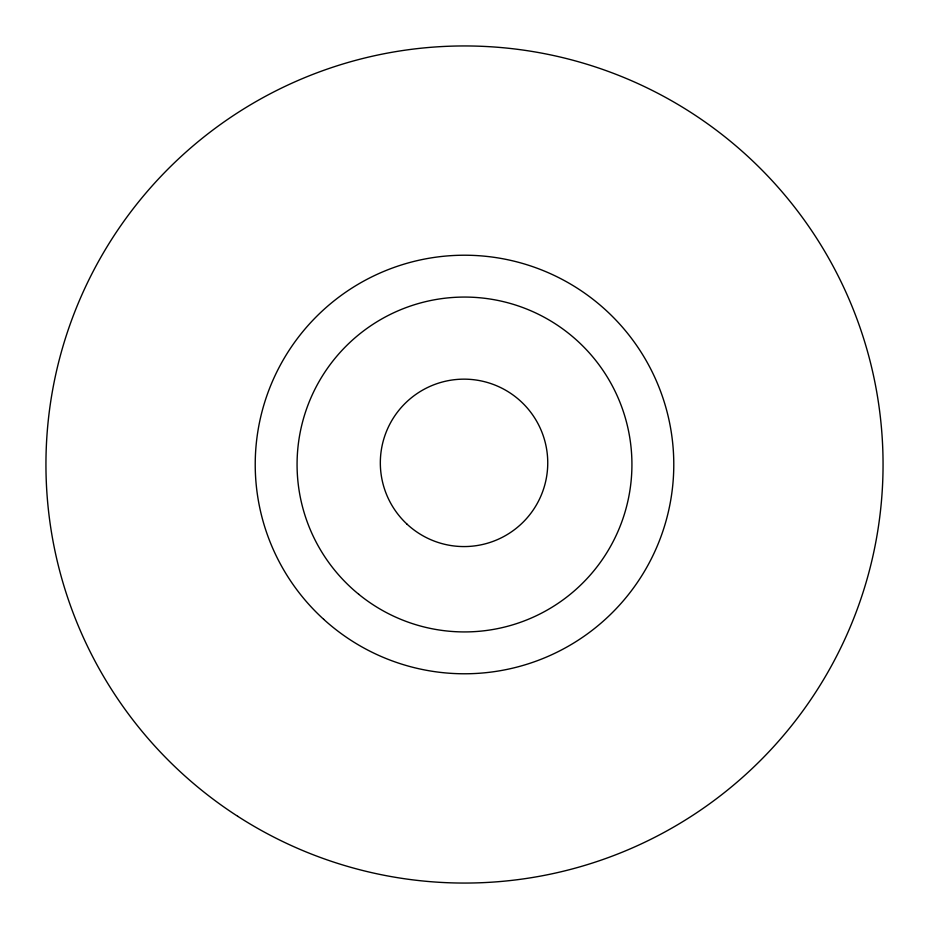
<?xml version="1.0" encoding="UTF-8"?>
<svg xmlns="http://www.w3.org/2000/svg" width="929" height="929" viewBox="0 0 929 929"><rect width="100%" height="100%" fill="white"/><g stroke="black" fill="none" stroke-linecap="round" stroke-linejoin="round"><path stroke-width="1.39" d="M237.708 816.289A418.549 418.549 0 0 0 882.55 485.019A418.549 418.549 0 0 0 273.242 92.203A418.549 418.549 0 0 0 237.708 816.289M323.675 619.306A209.28 209.28 0 0 0 668.985 509.057A209.28 209.28 0 0 0 400.84 265.137A209.28 209.28 0 0 0 323.675 619.306M358.791 594.328A167.417 167.417 0 0 0 629.792 491.139A167.417 167.417 0 0 0 404.916 308.033A167.417 167.417 0 0 0 358.791 594.328M406.832 523.979A83.715 83.715 0 0 0 545.567 481.849A83.715 83.715 0 0 0 439.719 382.76A83.715 83.715 0 0 0 406.832 523.979"/></g></svg>
